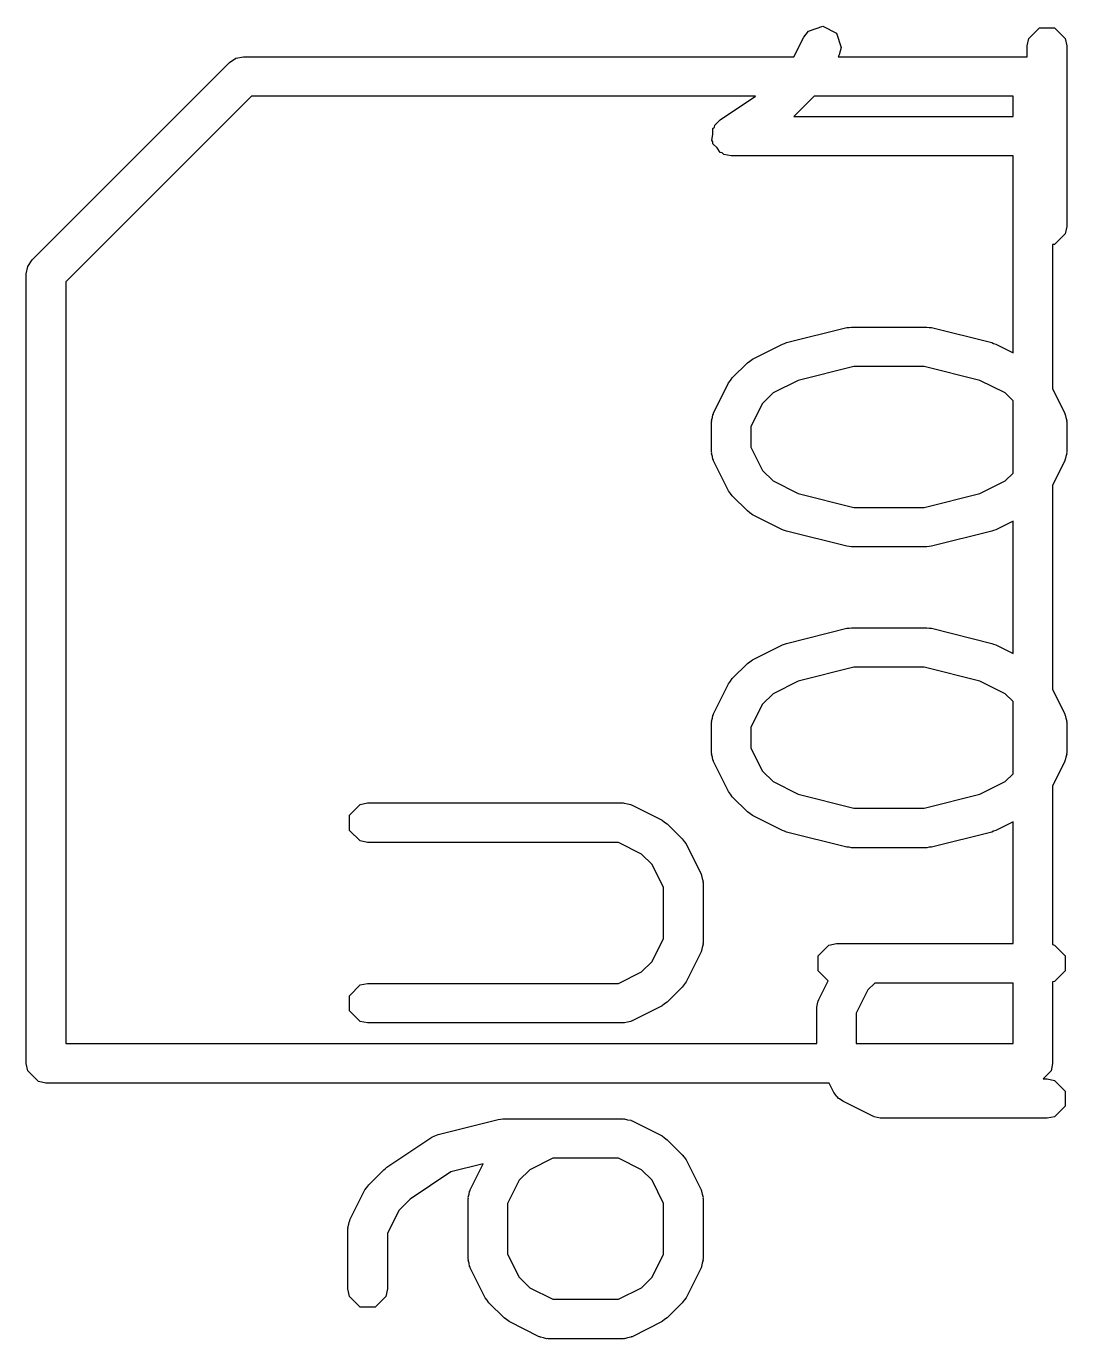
# Model space of a CAD drawing. Header units: inches. Extents: x 0.38 to 5.39, y 0.07 to 3.28.
# Drawn here: x 0.6136 to 0.7174, y 0.1263 to 0.2572 of the extents above; entities that cross this region are included whole.
import ezdxf

# ---------------------------------------------------------------- set-up
doc = ezdxf.new("R2010")
doc.units = ezdxf.units.IN
doc.header["$MEASUREMENT"] = 0
doc.layers.add('BLACK', color=250, linetype='CONTINUOUS')

msp = doc.modelspace()

# ---------------------------------------------------------------- linework, layer by layer
at = {"layer": 'BLACK', "linetype": 'CONTINUOUS'}
for p, q in [((0.69113, 0.25608), (0.6916, 0.25669)), ((0.6916, 0.25669), (0.69303, 0.25717)), ((0.69303, 0.25717), (0.69438, 0.25649)), ((0.71357, 0.25596), (0.71464, 0.25702)), ((0.71464, 0.25702), (0.71614, 0.25702)), ((0.71614, 0.25702), (0.71721, 0.25596)), ((0.69015, 0.25412), (0.69113, 0.25608)), ((0.69438, 0.25649), (0.69486, 0.25506)), ((0.71342, 0.2552), (0.71357, 0.25596)), ((0.71721, 0.25596), (0.71736, 0.2552)), ((0.63383, 0.25355), (0.63447, 0.25397)), ((0.63447, 0.25397), (0.63523, 0.25412)), ((0.63523, 0.25412), (0.69015, 0.25412)), ((0.69465, 0.25432), (0.69455, 0.25412)), ((0.69455, 0.25412), (0.71342, 0.25412)), ((0.69486, 0.25506), (0.69465, 0.25432)), ((0.71342, 0.25412), (0.71342, 0.2552)), ((0.71736, 0.2552), (0.71736, 0.2372)), ((0.61415, 0.23386), (0.63383, 0.25355)), ((0.63604, 0.25019), (0.61751, 0.23166)), ((0.68632, 0.25019), (0.63604, 0.25019)), ((0.6828, 0.24784), (0.68632, 0.25019)), ((0.69216, 0.25019), (0.69015, 0.24817)), ((0.712, 0.25019), (0.69216, 0.25019)), ((0.712, 0.24817), (0.712, 0.25019)), ((0.68226, 0.2473), (0.6828, 0.24784)), ((0.69015, 0.24817), (0.712, 0.24817)), ((0.68196, 0.24582), (0.68207, 0.24638)), ((0.68207, 0.24696), (0.68222, 0.2471)), ((0.68207, 0.24638), (0.68207, 0.24696)), ((0.68222, 0.2471), (0.68226, 0.2473)), ((0.68207, 0.24565), (0.68196, 0.24582)), ((0.68207, 0.24545), (0.68207, 0.24565)), ((0.68248, 0.24504), (0.68207, 0.24545)), ((0.6828, 0.24457), (0.68248, 0.24504)), ((0.683, 0.24453), (0.6828, 0.24457)), ((0.68314, 0.24438), (0.683, 0.24453)), ((0.68389, 0.24423), (0.68314, 0.24438)), ((0.712, 0.24423), (0.68389, 0.24423)), ((0.712, 0.2246), (0.712, 0.24423)), ((0.71736, 0.2372), (0.71721, 0.23645)), ((0.71721, 0.23645), (0.71614, 0.23539)), ((0.71614, 0.23539), (0.71594, 0.23539)), ((0.71594, 0.23539), (0.71594, 0.22102)), ((0.61357, 0.23247), (0.61372, 0.23322)), ((0.61372, 0.23322), (0.61415, 0.23386)), ((0.61357, 0.15373), (0.61357, 0.23247)), ((0.61751, 0.23166), (0.61751, 0.1557)), ((0.68942, 0.22562), (0.69541, 0.22712)), ((0.69541, 0.22712), (0.69566, 0.22713)), ((0.69566, 0.22713), (0.69589, 0.22717)), ((0.69589, 0.22717), (0.70339, 0.22717)), ((0.70339, 0.22717), (0.70363, 0.22713)), ((0.70363, 0.22713), (0.70387, 0.22712)), ((0.70387, 0.22712), (0.70987, 0.22562)), ((0.68601, 0.22397), (0.68901, 0.22547)), ((0.68901, 0.22547), (0.68922, 0.22552)), ((0.68922, 0.22552), (0.68942, 0.22562)), ((0.70987, 0.22562), (0.71006, 0.22552)), ((0.71006, 0.22552), (0.71027, 0.22547)), ((0.71027, 0.22547), (0.712, 0.2246)), ((0.68576, 0.22377), (0.68601, 0.22397)), ((0.684, 0.2221), (0.6855, 0.2236)), ((0.6855, 0.2236), (0.68576, 0.22377)), ((0.69613, 0.22324), (0.69058, 0.22185)), ((0.70315, 0.22324), (0.69613, 0.22324)), ((0.7087, 0.22185), (0.70315, 0.22324)), ((0.68213, 0.21859), (0.68363, 0.22159)), ((0.68363, 0.22159), (0.68383, 0.22184)), ((0.68383, 0.22184), (0.684, 0.2221)), ((0.69058, 0.22185), (0.68806, 0.22059)), ((0.71122, 0.22059), (0.7087, 0.22185)), ((0.68806, 0.22059), (0.68701, 0.21954)), ((0.712, 0.21981), (0.71122, 0.22059)), ((0.71594, 0.22102), (0.71715, 0.21859)), ((0.68701, 0.21954), (0.68586, 0.21724)), ((0.712, 0.2126), (0.712, 0.21981)), ((0.68193, 0.21785), (0.68201, 0.21815)), ((0.68194, 0.2178), (0.68193, 0.21785)), ((0.68193, 0.21771), (0.68194, 0.2178)), ((0.68193, 0.21471), (0.68193, 0.21771)), ((0.68201, 0.21815), (0.68207, 0.21846)), ((0.68207, 0.21846), (0.68211, 0.21849)), ((0.68211, 0.21849), (0.68213, 0.21859)), ((0.71715, 0.21859), (0.71718, 0.21849)), ((0.71718, 0.21849), (0.71721, 0.21846)), ((0.71721, 0.21846), (0.71727, 0.21815)), ((0.71727, 0.21815), (0.71735, 0.21785)), ((0.71735, 0.21785), (0.71734, 0.2178)), ((0.71734, 0.2178), (0.71736, 0.21771)), ((0.71736, 0.21771), (0.71736, 0.21471)), ((0.68586, 0.21724), (0.68586, 0.21517)), ((0.68194, 0.21461), (0.68193, 0.21471)), ((0.68586, 0.21517), (0.68701, 0.21287)), ((0.71736, 0.21471), (0.71734, 0.21461)), ((0.68193, 0.21457), (0.68194, 0.21461)), ((0.68201, 0.21426), (0.68193, 0.21457)), ((0.68207, 0.21395), (0.68201, 0.21426)), ((0.68211, 0.21392), (0.68207, 0.21395)), ((0.68213, 0.21383), (0.68211, 0.21392)), ((0.68363, 0.21083), (0.68213, 0.21383)), ((0.71715, 0.21383), (0.71594, 0.2114)), ((0.71718, 0.21392), (0.71715, 0.21383)), ((0.71721, 0.21395), (0.71718, 0.21392)), ((0.71727, 0.21426), (0.71721, 0.21395)), ((0.71735, 0.21457), (0.71727, 0.21426)), ((0.71734, 0.21461), (0.71735, 0.21457)), ((0.68701, 0.21287), (0.68806, 0.21183)), ((0.71122, 0.21183), (0.712, 0.2126)), ((0.68383, 0.21058), (0.68363, 0.21083)), ((0.68806, 0.21183), (0.69058, 0.21057)), ((0.7087, 0.21057), (0.71122, 0.21183)), ((0.71594, 0.2114), (0.71594, 0.19102)), ((0.684, 0.21032), (0.68383, 0.21058)), ((0.6855, 0.20882), (0.684, 0.21032)), ((0.69058, 0.21057), (0.69613, 0.20918)), ((0.70315, 0.20918), (0.7087, 0.21057)), ((0.68576, 0.20864), (0.6855, 0.20882)), ((0.68601, 0.20845), (0.68576, 0.20864)), ((0.68901, 0.20695), (0.68601, 0.20845)), ((0.69613, 0.20918), (0.70315, 0.20918)), ((0.68922, 0.20689), (0.68901, 0.20695)), ((0.68942, 0.2068), (0.68922, 0.20689)), ((0.71006, 0.20689), (0.70987, 0.2068)), ((0.71027, 0.20695), (0.71006, 0.20689)), ((0.712, 0.20781), (0.71027, 0.20695)), ((0.712, 0.19461), (0.712, 0.20781)), ((0.69541, 0.2053), (0.68942, 0.2068)), ((0.70987, 0.2068), (0.70387, 0.2053)), ((0.69566, 0.20529), (0.69541, 0.2053)), ((0.69589, 0.20524), (0.69566, 0.20529)), ((0.70339, 0.20524), (0.69589, 0.20524)), ((0.70363, 0.20529), (0.70339, 0.20524)), ((0.70387, 0.2053), (0.70363, 0.20529)), ((0.68942, 0.19562), (0.69541, 0.19712)), ((0.69541, 0.19712), (0.69566, 0.19713)), ((0.69566, 0.19713), (0.69589, 0.19718)), ((0.69589, 0.19718), (0.70339, 0.19718)), ((0.70339, 0.19718), (0.70363, 0.19713)), ((0.70363, 0.19713), (0.70387, 0.19712)), ((0.70387, 0.19712), (0.70987, 0.19562)), ((0.68601, 0.19397), (0.68901, 0.19547)), ((0.68901, 0.19547), (0.68922, 0.19553)), ((0.68922, 0.19553), (0.68942, 0.19562)), ((0.70987, 0.19562), (0.71006, 0.19553)), ((0.71006, 0.19553), (0.71027, 0.19547)), ((0.71027, 0.19547), (0.712, 0.19461)), ((0.6855, 0.1936), (0.68576, 0.19378)), ((0.68576, 0.19378), (0.68601, 0.19397)), ((0.684, 0.1921), (0.6855, 0.1936)), ((0.69613, 0.19324), (0.69058, 0.19185)), ((0.70315, 0.19324), (0.69613, 0.19324)), ((0.7087, 0.19185), (0.70315, 0.19324)), ((0.68213, 0.18859), (0.68363, 0.19159)), ((0.68363, 0.19159), (0.68383, 0.19184)), ((0.68383, 0.19184), (0.684, 0.1921)), ((0.69058, 0.19185), (0.68806, 0.19059)), ((0.71122, 0.19059), (0.7087, 0.19185)), ((0.68806, 0.19059), (0.68701, 0.18954)), ((0.712, 0.18982), (0.71122, 0.19059)), ((0.712, 0.1826), (0.712, 0.18982)), ((0.71594, 0.19102), (0.71715, 0.18859)), ((0.68211, 0.1885), (0.68213, 0.18859)), ((0.68701, 0.18954), (0.68586, 0.18725)), ((0.71715, 0.18859), (0.71718, 0.1885)), ((0.68193, 0.18785), (0.68201, 0.18815)), ((0.68194, 0.18781), (0.68193, 0.18785)), ((0.68193, 0.18771), (0.68194, 0.18781)), ((0.68193, 0.18471), (0.68193, 0.18771)), ((0.68201, 0.18815), (0.68207, 0.18846)), ((0.68207, 0.18846), (0.68211, 0.1885)), ((0.68586, 0.18725), (0.68586, 0.18518)), ((0.71718, 0.1885), (0.71721, 0.18846)), ((0.71721, 0.18846), (0.71727, 0.18815)), ((0.71727, 0.18815), (0.71735, 0.18785)), ((0.71735, 0.18785), (0.71734, 0.18781)), ((0.71734, 0.18781), (0.71736, 0.18771)), ((0.71736, 0.18771), (0.71736, 0.18471)), ((0.68194, 0.18461), (0.68193, 0.18471)), ((0.68193, 0.18457), (0.68194, 0.18461)), ((0.68201, 0.18427), (0.68193, 0.18457)), ((0.68586, 0.18518), (0.68701, 0.18288)), ((0.71735, 0.18457), (0.71727, 0.18427)), ((0.71736, 0.18471), (0.71734, 0.18461)), ((0.71734, 0.18461), (0.71735, 0.18457)), ((0.68207, 0.18396), (0.68201, 0.18427)), ((0.68211, 0.18393), (0.68207, 0.18396)), ((0.68213, 0.18383), (0.68211, 0.18393)), ((0.68363, 0.18083), (0.68213, 0.18383)), ((0.71715, 0.18383), (0.71594, 0.1814)), ((0.71718, 0.18393), (0.71715, 0.18383)), ((0.71721, 0.18396), (0.71718, 0.18393)), ((0.71727, 0.18427), (0.71721, 0.18396)), ((0.68701, 0.18288), (0.68806, 0.18183)), ((0.71122, 0.18183), (0.712, 0.1826)), ((0.68383, 0.18058), (0.68363, 0.18083)), ((0.68806, 0.18183), (0.69058, 0.18057)), ((0.7087, 0.18057), (0.71122, 0.18183)), ((0.71594, 0.1814), (0.71594, 0.16557)), ((0.64581, 0.17848), (0.64687, 0.17955)), ((0.64687, 0.17955), (0.64762, 0.1797)), ((0.64762, 0.1797), (0.67312, 0.1797)), ((0.67312, 0.1797), (0.67322, 0.17968)), ((0.67322, 0.17968), (0.67326, 0.17969)), ((0.67326, 0.17969), (0.67356, 0.17961)), ((0.67356, 0.17961), (0.67387, 0.17955)), ((0.67387, 0.17955), (0.67391, 0.17951)), ((0.67391, 0.17951), (0.674, 0.17949)), ((0.674, 0.17949), (0.677, 0.17799)), ((0.684, 0.18032), (0.68383, 0.18058)), ((0.6855, 0.17882), (0.684, 0.18032)), ((0.69058, 0.18057), (0.69613, 0.17918)), ((0.70315, 0.17918), (0.7087, 0.18057)), ((0.64581, 0.17697), (0.64581, 0.17848)), ((0.68576, 0.17864), (0.6855, 0.17882)), ((0.68601, 0.17845), (0.68576, 0.17864)), ((0.68901, 0.17695), (0.68601, 0.17845)), ((0.69613, 0.17918), (0.70315, 0.17918)), ((0.64687, 0.17591), (0.64581, 0.17697)), ((0.677, 0.17799), (0.67725, 0.17779)), ((0.67725, 0.17779), (0.67751, 0.17762)), ((0.67751, 0.17762), (0.67901, 0.17612)), ((0.68922, 0.17689), (0.68901, 0.17695)), ((0.68942, 0.1768), (0.68922, 0.17689)), ((0.69541, 0.1753), (0.68942, 0.1768)), ((0.70987, 0.1768), (0.70387, 0.1753)), ((0.71006, 0.17689), (0.70987, 0.1768)), ((0.71027, 0.17695), (0.71006, 0.17689)), ((0.712, 0.17781), (0.71027, 0.17695)), ((0.712, 0.16568), (0.712, 0.17781)), ((0.64762, 0.17576), (0.64687, 0.17591)), ((0.67266, 0.17576), (0.64762, 0.17576)), ((0.67495, 0.17461), (0.67266, 0.17576)), ((0.67901, 0.17612), (0.67919, 0.17586)), ((0.67919, 0.17586), (0.67938, 0.17561)), ((0.67938, 0.17561), (0.68088, 0.17261)), ((0.676, 0.17356), (0.67495, 0.17461)), ((0.69566, 0.17529), (0.69541, 0.1753)), ((0.69589, 0.17524), (0.69566, 0.17529)), ((0.70339, 0.17524), (0.69589, 0.17524)), ((0.70363, 0.17529), (0.70339, 0.17524)), ((0.70387, 0.1753), (0.70363, 0.17529)), ((0.67715, 0.17126), (0.676, 0.17356)), ((0.68088, 0.17261), (0.68091, 0.17251)), ((0.68091, 0.17251), (0.68094, 0.17248)), ((0.68094, 0.17248), (0.681, 0.17217)), ((0.681, 0.17217), (0.68108, 0.17187)), ((0.68108, 0.17187), (0.68107, 0.17182)), ((0.68107, 0.17182), (0.68109, 0.17173)), ((0.68109, 0.17173), (0.68109, 0.16573)), ((0.67715, 0.16619), (0.67715, 0.17126)), ((0.676, 0.1639), (0.67715, 0.16619)), ((0.68091, 0.16494), (0.68088, 0.16485)), ((0.68094, 0.16498), (0.68091, 0.16494)), ((0.681, 0.16529), (0.68094, 0.16498)), ((0.68108, 0.16559), (0.681, 0.16529)), ((0.68109, 0.16573), (0.68107, 0.16563)), ((0.68107, 0.16563), (0.68108, 0.16559)), ((0.69257, 0.16447), (0.69364, 0.16553)), ((0.69364, 0.16553), (0.69439, 0.16568)), ((0.69439, 0.16568), (0.712, 0.16568)), ((0.71594, 0.16557), (0.71614, 0.16553)), ((0.71614, 0.16553), (0.71721, 0.16447)), ((0.67495, 0.16285), (0.676, 0.1639)), ((0.68088, 0.16485), (0.67938, 0.16185)), ((0.69257, 0.16296), (0.69257, 0.16447)), ((0.71721, 0.16447), (0.71721, 0.16296)), ((0.67266, 0.1617), (0.67495, 0.16285)), ((0.69357, 0.16197), (0.69257, 0.16296)), ((0.71721, 0.16296), (0.71614, 0.16189)), ((0.64581, 0.16048), (0.64687, 0.16155)), ((0.64687, 0.16155), (0.64762, 0.1617)), ((0.64762, 0.1617), (0.67266, 0.1617)), ((0.67901, 0.16134), (0.67751, 0.15984)), ((0.67919, 0.1616), (0.67901, 0.16134)), ((0.67938, 0.16185), (0.67919, 0.1616)), ((0.69263, 0.16009), (0.69357, 0.16197)), ((0.69751, 0.16105), (0.69636, 0.15875)), ((0.69821, 0.16174), (0.69751, 0.16105)), ((0.712, 0.16174), (0.69821, 0.16174)), ((0.712, 0.1557), (0.712, 0.16174)), ((0.71614, 0.16189), (0.71594, 0.16185)), ((0.71594, 0.16185), (0.71594, 0.15373)), ((0.64581, 0.15898), (0.64581, 0.16048)), ((0.67751, 0.15984), (0.67725, 0.15966)), ((0.69251, 0.15966), (0.69257, 0.15997)), ((0.69257, 0.15997), (0.69261, 0.16)), ((0.69261, 0.16), (0.69263, 0.16009)), ((0.64687, 0.15791), (0.64581, 0.15898)), ((0.677, 0.15947), (0.674, 0.15797)), ((0.67725, 0.15966), (0.677, 0.15947)), ((0.69242, 0.15921), (0.69244, 0.15931)), ((0.69242, 0.1557), (0.69242, 0.15921)), ((0.69243, 0.15935), (0.69251, 0.15966)), ((0.69244, 0.15931), (0.69243, 0.15935)), ((0.69636, 0.15875), (0.69636, 0.1557)), ((0.64762, 0.15776), (0.64687, 0.15791)), ((0.67312, 0.15776), (0.64762, 0.15776)), ((0.67322, 0.15778), (0.67312, 0.15776)), ((0.67326, 0.15777), (0.67322, 0.15778)), ((0.67356, 0.15785), (0.67326, 0.15777)), ((0.67387, 0.15791), (0.67356, 0.15785)), ((0.67391, 0.15794), (0.67387, 0.15791)), ((0.674, 0.15797), (0.67391, 0.15794)), ((0.61751, 0.1557), (0.69242, 0.1557)), ((0.69636, 0.1557), (0.712, 0.1557)), ((0.61372, 0.15298), (0.61357, 0.15373)), ((0.71594, 0.15373), (0.71579, 0.15298)), ((0.61479, 0.15191), (0.61372, 0.15298)), ((0.61554, 0.15176), (0.61479, 0.15191)), ((0.71579, 0.15298), (0.71499, 0.15218)), ((0.71499, 0.15218), (0.71539, 0.15218)), ((0.71539, 0.15218), (0.71614, 0.15203)), ((0.71614, 0.15203), (0.71721, 0.15097)), ((0.69367, 0.15176), (0.61554, 0.15176)), ((0.69413, 0.15083), (0.69367, 0.15176)), ((0.69437, 0.15053), (0.69413, 0.15083)), ((0.71721, 0.15097), (0.71721, 0.14946)), ((0.6944, 0.15043), (0.69437, 0.15053)), ((0.69452, 0.15034), (0.6944, 0.15043)), ((0.6946, 0.15023), (0.69452, 0.15034)), ((0.6947, 0.15019), (0.6946, 0.15023)), ((0.69501, 0.14995), (0.6947, 0.15019)), ((0.69801, 0.14845), (0.69501, 0.14995)), ((0.71721, 0.14946), (0.71614, 0.1484)), ((0.65465, 0.14664), (0.66064, 0.14814)), ((0.66064, 0.14814), (0.66089, 0.14815)), ((0.66089, 0.14815), (0.66112, 0.1482)), ((0.66112, 0.1482), (0.67312, 0.1482)), ((0.67312, 0.1482), (0.67322, 0.14818)), ((0.67322, 0.14818), (0.67326, 0.14819)), ((0.67326, 0.14819), (0.67356, 0.14811)), ((0.67356, 0.14811), (0.67387, 0.14805)), ((0.67387, 0.14805), (0.67391, 0.14802)), ((0.67391, 0.14802), (0.674, 0.14799)), ((0.674, 0.14799), (0.677, 0.14649)), ((0.69811, 0.14843), (0.69801, 0.14845)), ((0.69814, 0.1484), (0.69811, 0.14843)), ((0.69845, 0.14833), (0.69814, 0.1484)), ((0.69875, 0.14825), (0.69845, 0.14833)), ((0.69879, 0.14827), (0.69875, 0.14825)), ((0.69889, 0.14825), (0.69879, 0.14827)), ((0.71539, 0.14825), (0.69889, 0.14825)), ((0.71614, 0.1484), (0.71539, 0.14825)), ((0.65434, 0.1465), (0.65465, 0.14664)), ((0.64953, 0.14337), (0.65403, 0.14637)), ((0.65403, 0.14637), (0.65434, 0.1465)), ((0.677, 0.14649), (0.67725, 0.1463)), ((0.67725, 0.1463), (0.67751, 0.14612)), ((0.67751, 0.14612), (0.67901, 0.14462)), ((0.66609, 0.14426), (0.66379, 0.14311)), ((0.67266, 0.14426), (0.66609, 0.14426)), ((0.67495, 0.14311), (0.67266, 0.14426)), ((0.67901, 0.14462), (0.67919, 0.14436)), ((0.67919, 0.14436), (0.67938, 0.14411)), ((0.67938, 0.14411), (0.68088, 0.14111)), ((0.64773, 0.14162), (0.64923, 0.14312)), ((0.64923, 0.14312), (0.64939, 0.14323)), ((0.64939, 0.14323), (0.64953, 0.14337)), ((0.65593, 0.1429), (0.65188, 0.1402)), ((0.65916, 0.14371), (0.65593, 0.1429)), ((0.65786, 0.14111), (0.65916, 0.14371)), ((0.66379, 0.14311), (0.66274, 0.14207)), ((0.676, 0.14207), (0.67495, 0.14311)), ((0.64756, 0.14136), (0.64773, 0.14162)), ((0.66274, 0.14207), (0.66159, 0.13977)), ((0.67715, 0.13977), (0.676, 0.14207)), ((0.64586, 0.13811), (0.64736, 0.14111)), ((0.64736, 0.14111), (0.64756, 0.14136)), ((0.65188, 0.1402), (0.65074, 0.13907)), ((0.65765, 0.14023), (0.65767, 0.14033)), ((0.65765, 0.13423), (0.65765, 0.14023)), ((0.65766, 0.14037), (0.65774, 0.14068)), ((0.65767, 0.14033), (0.65766, 0.14037)), ((0.65774, 0.14068), (0.6578, 0.14099)), ((0.6578, 0.14099), (0.65784, 0.14102)), ((0.65784, 0.14102), (0.65786, 0.14111)), ((0.68088, 0.14111), (0.68091, 0.14102)), ((0.68091, 0.14102), (0.68094, 0.14099)), ((0.68094, 0.14099), (0.681, 0.14068)), ((0.681, 0.14068), (0.68108, 0.14037)), ((0.68108, 0.14037), (0.68107, 0.14033)), ((0.68107, 0.14033), (0.68109, 0.14023)), ((0.68109, 0.14023), (0.68109, 0.13423)), ((0.65074, 0.13907), (0.64959, 0.13677)), ((0.66159, 0.13977), (0.66159, 0.1347)), ((0.67715, 0.1347), (0.67715, 0.13977)), ((0.64566, 0.13737), (0.64574, 0.13768)), ((0.64574, 0.13768), (0.64581, 0.13799)), ((0.64581, 0.13799), (0.64584, 0.13802)), ((0.64584, 0.13802), (0.64586, 0.13811)), ((0.64567, 0.13733), (0.64566, 0.13737)), ((0.64566, 0.13723), (0.64567, 0.13733)), ((0.64566, 0.13123), (0.64566, 0.13723)), ((0.64959, 0.13677), (0.64959, 0.13123)), ((0.65767, 0.13414), (0.65765, 0.13423)), ((0.65766, 0.13409), (0.65767, 0.13414)), ((0.65774, 0.13379), (0.65766, 0.13409)), ((0.6578, 0.13348), (0.65774, 0.13379)), ((0.66159, 0.1347), (0.66274, 0.1324)), ((0.676, 0.1324), (0.67715, 0.1347)), ((0.681, 0.13379), (0.68094, 0.13348)), ((0.68108, 0.13409), (0.681, 0.13379)), ((0.68109, 0.13423), (0.68107, 0.13414)), ((0.68107, 0.13414), (0.68108, 0.13409)), ((0.65784, 0.13345), (0.6578, 0.13348)), ((0.65786, 0.13335), (0.65784, 0.13345)), ((0.65936, 0.13035), (0.65786, 0.13335)), ((0.66274, 0.1324), (0.66379, 0.13135)), ((0.67495, 0.13135), (0.676, 0.1324)), ((0.68088, 0.13335), (0.67938, 0.13035)), ((0.68091, 0.13345), (0.68088, 0.13335)), ((0.68094, 0.13348), (0.68091, 0.13345)), ((0.64581, 0.13048), (0.64566, 0.13123)), ((0.64959, 0.13123), (0.64944, 0.13048)), ((0.66379, 0.13135), (0.66609, 0.1302)), ((0.67266, 0.1302), (0.67495, 0.13135)), ((0.64687, 0.12941), (0.64581, 0.13048)), ((0.64944, 0.13048), (0.64838, 0.12941)), ((0.65955, 0.1301), (0.65936, 0.13035)), ((0.65973, 0.12984), (0.65955, 0.1301)), ((0.66123, 0.12834), (0.65973, 0.12984)), ((0.66609, 0.1302), (0.67266, 0.1302)), ((0.67901, 0.12984), (0.67751, 0.12834)), ((0.67919, 0.1301), (0.67901, 0.12984)), ((0.67938, 0.13035), (0.67919, 0.1301)), ((0.64838, 0.12941), (0.64687, 0.12941)), ((0.66149, 0.12817), (0.66123, 0.12834)), ((0.67751, 0.12834), (0.67725, 0.12817)), ((0.66174, 0.12797), (0.66149, 0.12817)), ((0.66474, 0.12647), (0.66174, 0.12797)), ((0.677, 0.12797), (0.674, 0.12647)), ((0.67725, 0.12817), (0.677, 0.12797)), ((0.66484, 0.12645), (0.66474, 0.12647)), ((0.66487, 0.12641), (0.66484, 0.12645)), ((0.66518, 0.12635), (0.66487, 0.12641)), ((0.66548, 0.12627), (0.66518, 0.12635)), ((0.66552, 0.12628), (0.66548, 0.12627)), ((0.66562, 0.12627), (0.66552, 0.12628)), ((0.67312, 0.12627), (0.66562, 0.12627)), ((0.67322, 0.12628), (0.67312, 0.12627)), ((0.67326, 0.12627), (0.67322, 0.12628)), ((0.67356, 0.12635), (0.67326, 0.12627)), ((0.67387, 0.12641), (0.67356, 0.12635)), ((0.67391, 0.12645), (0.67387, 0.12641)), ((0.674, 0.12647), (0.67391, 0.12645))]:
    msp.add_line(p, q, dxfattribs=at)

doc.saveas('drawing.dxf')
